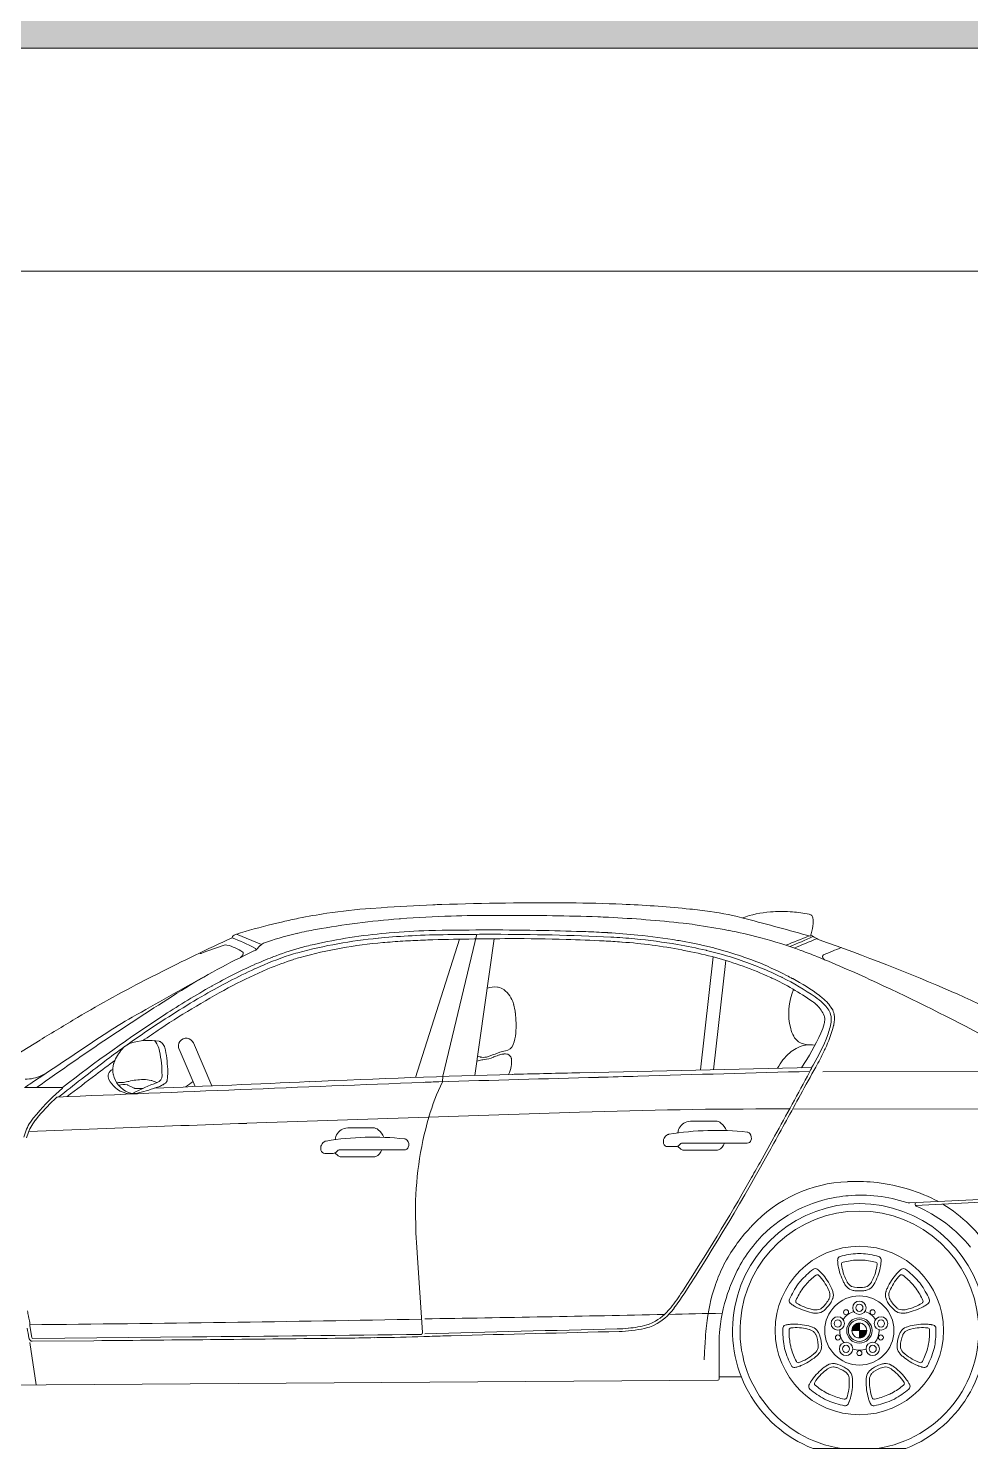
# Model space of a CAD drawing. Header units: millimetres. Extents: x 1135 to 1350, y 205 to 283.
# Drawn here: x 1158.92 to 1161.455, y 216.934 to 220.753 of the extents above; entities that cross this region are included whole.
import ezdxf

# ---------------------------------------------------------------- set-up
doc = ezdxf.new("R2010")
doc.units = ezdxf.units.MM
doc.header["$LTSCALE"] = 10
for name, color, linetype, lineweight in [('CARROS', 252, 'Continuous', 13), ('pn 02', 16, 'Continuous', 20), ('PN-01', 90, 'Continuous', 13)]:
    doc.layers.add(name, color=color, linetype=linetype, lineweight=lineweight)

# ---------------------------------------------------------------- blocks, each defined once
blk = doc.blocks.new('A$C22F757E9')
at = {"layer": 'CARROS'}
h = blk.add_hatch(color=256, dxfattribs=at)
edge = h.paths.add_edge_path()
edge.add_line((-113.0689, 1228.8035), (-113.0506, 1228.8035))
edge.add_line((-113.0506, 1228.8035), (-113.0506, 1228.8217))
edge.add_ellipse((-113.0506, 1228.8035), major_axis=(0.0129, 0.0129), ratio=1, start_angle=45, end_angle=135)
edge = h.paths.add_edge_path()
edge.add_line((-113.0323, 1228.8035), (-113.0506, 1228.8035))
edge.add_line((-113.0506, 1228.8035), (-113.0506, 1228.7852))
edge.add_ellipse((-113.0506, 1228.8035), major_axis=(-0.0129, 0.0129), ratio=1, start_angle=135, end_angle=225)
for p, q in [((-114.3375, 1229.9403), (-114.3649, 1229.9385)), ((-113.6779, 1229.9493), (-113.6886, 1229.9497)), ((-113.4525, 1229.9302), (-113.453, 1229.9302)), ((-113.2899, 1229.929), (-113.2829, 1229.9294)), ((-114.6015, 1229.9028), (-114.6293, 1229.8961)), ((-114.2851, 1229.9107), (-114.2893, 1229.9104)), ((-113.9976, 1229.9196), (-114.0158, 1229.9195)), ((-113.1811, 1229.9211), (-113.1809, 1229.921)), ((-113.1757, 1229.9136), (-113.1757, 1229.913)), ((-114.7386, 1229.8601), (-114.7386, 1229.8596)), ((-114.7372, 1229.8629), (-114.7376, 1229.8625)), ((-114.7263, 1229.8691), (-114.6596, 1229.8416)), ((-114.563, 1229.8715), (-114.5684, 1229.8702)), ((-114.3273, 1229.86), (-114.345, 1229.8584)), ((-114.3156, 1229.8728), (-114.3239, 1229.8721)), ((-114.2654, 1229.8514), (-114.2719, 1229.851)), ((-114.1263, 1229.8557), (-114.2454, 1229.484)), ((-114.1713, 1229.4871), (-114.0798, 1229.8688)), ((-114.1108, 1229.8685), (-114.1462, 1229.8681)), ((-114.0333, 1229.8569), (-114.0854, 1229.4893)), ((-113.917, 1229.8793), (-113.9193, 1229.8794)), ((-113.7863, 1229.876), (-113.7918, 1229.8762)), ((-113.73, 1229.8734), (-113.7301, 1229.8734)), ((-113.5356, 1229.852), (-113.5396, 1229.8526)), ((-113.3156, 1229.8594), (-113.3194, 1229.8604)), ((-114.7102, 1229.8125), (-114.7096, 1229.8135)), ((-114.676, 1229.8256), (-114.6794, 1229.8242)), ((-114.6741, 1229.8279), (-114.6738, 1229.8269)), ((-114.6625, 1229.839), (-114.6736, 1229.8272)), ((-114.3273, 1229.847), (-114.3325, 1229.8465)), ((-113.689, 1229.848), (-113.6899, 1229.848)), ((-113.5134, 1229.8238), (-113.5224, 1229.8256)), ((-113.4622, 1229.8256), (-113.463, 1229.8258)), ((-113.4151, 1229.8247), (-113.4303, 1229.8289)), ((-113.207, 1229.8251), (-113.2081, 1229.8255)), ((-114.6743, 1229.7773), (-114.6777, 1229.7757)), ((-114.6422, 1229.7757), (-114.6442, 1229.7748)), ((-114.6291, 1229.8078), (-114.6301, 1229.8075)), ((-113.478, 1229.504), (-113.444, 1229.8081)), ((-113.4427, 1229.5047), (-113.4098, 1229.7984)), ((-113.1492, 1229.807), (-113.1489, 1229.8064)), ((-114.9368, 1229.7638), (-114.9606, 1229.7517)), ((-113.2863, 1229.7513), (-113.2889, 1229.7525)), ((-113.258, 1229.7524), (-113.2596, 1229.7532)), ((-113.23, 1229.7496), (-113.2301, 1229.7496)), ((-114.7925, 1229.7299), (-114.7934, 1229.7294)), ((-113.9808, 1229.6807), (-113.9813, 1229.6824)), ((-113.1645, 1229.678), (-113.1649, 1229.6784)), ((-113.1474, 1229.682), (-113.1487, 1229.6833)), ((-113.1362, 1229.6845), (-113.1368, 1229.6852)), ((-113.1437, 1229.6408), (-113.1437, 1229.6412)), ((-113.1279, 1229.653), (-113.1281, 1229.6536)), ((-113.1269, 1229.6323), (-113.1268, 1229.6332)), ((-113.1188, 1229.6536), (-113.1189, 1229.6539)), ((-115.2553, 1229.5843), (-115.436, 1229.4733)), ((-114.9658, 1229.6099), (-114.967, 1229.6091)), ((-114.93, 1229.6159), (-114.9316, 1229.6148)), ((-113.2273, 1229.5946), (-113.227, 1229.5941)), ((-114.9437, 1229.5785), (-114.9471, 1229.5829)), ((-114.8377, 1229.4598), (-114.8809, 1229.5596)), ((-114.8426, 1229.5767), (-114.7927, 1229.4617)), ((-114.0065, 1229.5471), (-114.0069, 1229.5471)), ((-113.9822, 1229.5717), (-113.9818, 1229.5726)), ((-113.2191, 1229.5628), (-113.2205, 1229.562)), ((-113.1461, 1229.5541), (-113.1454, 1229.5557)), ((-115.054, 1229.529), (-115.0567, 1229.5225)), ((-114.0798, 1229.5274), (-114.08, 1229.5273)), ((-114.0709, 1229.5391), (-114.07, 1229.5389)), ((-114.055, 1229.5387), (-114.0543, 1229.5389)), ((-113.9877, 1229.5139), (-113.987, 1229.5179)), ((-115.2515, 1229.4893), (-115.2391, 1229.4954)), ((-115.0696, 1229.4781), (-115.0697, 1229.4783)), ((-115.058, 1229.4916), (-115.058, 1229.4914)), ((-115.0187, 1229.473), (-115.0238, 1229.4718)), ((-114.9547, 1229.4754), (-114.956, 1229.4757)), ((-114.913, 1229.4773), (-114.9129, 1229.4778)), ((-114.1727, 1229.4722), (-114.1713, 1229.4871)), ((-113.181, 1229.5058), (-113.1813, 1229.5051)), ((-113.149, 1229.4992), (-112.5448, 1229.5005)), ((-115.2971, 1229.4568), (-115.2281, 1229.4568)), ((-115.2281, 1229.4568), (-115.1952, 1229.4568)), ((-115.1952, 1229.4568), (-115.1951, 1229.4568)), ((-115.0187, 1229.4633), (-115.0024, 1229.4551)), ((-115.0004, 1229.4546), (-114.9779, 1229.4546)), ((-114.9256, 1229.4637), (-114.9241, 1229.4645)), ((-114.9178, 1229.4688), (-114.9179, 1229.4687)), ((-113.2383, 1229.3993), (-113.2613, 1229.3994)), ((-112.4099, 1229.3982), (-113.2299, 1229.3993)), ((-115.2642, 1229.3854), (-115.2733, 1229.3746)), ((-115.2584, 1229.3803), (-115.2675, 1229.3695)), ((-113.8037, 1229.3907), (-114.6992, 1229.3606)), ((-115.2856, 1229.339), (-115.0536, 1229.3479)), ((-113.3177, 1229.2557), (-113.2806, 1229.3226)), ((-113.0764, 1229.204), (-113.0826, 1229.2038)), ((-113.0812, 1229.1657), (-113.0869, 1229.1652)), ((-112.3958, 1229.1719), (-112.897, 1229.1475)), ((-112.897, 1229.1475), (-112.9152, 1229.1466)), ((-112.9002, 1229.1418), (-112.9002, 1229.1441)), ((-112.8998, 1229.1399), (-112.4234, 1229.1631)), ((-113.3441, 1229.0802), (-113.3451, 1229.0791)), ((-113.3397, 1229.085), (-113.3397, 1229.0849)), ((-114.2263, 1228.7979), (-114.2408, 1229.0128)), ((-113.3253, 1229.0443), (-113.3255, 1229.044)), ((-113.4377, 1228.9271), (-113.438, 1228.9262)), ((-113.397, 1228.9247), (-113.3997, 1228.9177)), ((-113.5591, 1228.8637), (-113.5583, 1228.8647)), ((-113.5511, 1228.861), (-113.5493, 1228.8633)), ((-115.2866, 1228.8422), (-115.2864, 1228.841)), ((-113.0506, 1228.7852), (-113.0506, 1228.8217)), ((-115.2828, 1228.8161), (-115.2777, 1228.7849)), ((-115.2743, 1228.7821), (-114.8447, 1228.7862)), ((-113.689, 1228.8012), (-113.6885, 1228.8013)), ((-113.6727, 1228.8095), (-113.6718, 1228.8096)), ((-113.462, 1228.8164), (-113.4627, 1228.8093)), ((-113.0323, 1228.8035), (-113.0689, 1228.8035)), ((-115.283, 1228.7786), (-115.2828, 1228.7783)), ((-115.2826, 1228.7716), (-115.266, 1228.6573)), ((-115.1103, 1228.776), (-115.2765, 1228.7744)), ((-113.4283, 1228.77), (-113.4283, 1228.673)), ((-113.431, 1228.6703), (-115.5426, 1228.6553)), ((-113.4283, 1228.6789), (-113.3681, 1228.6789)), ((-113.1753, 1228.486), (-112.9259, 1228.486))]:
    blk.add_line(p, q, dxfattribs=at)
for points in [[(-113.4079, 1229.341, 0.11548), (-113.423, 1229.3613, 0.176796), (-113.4374, 1229.3665), (-113.5006, 1229.3665, 0.101369), (-113.5189, 1229.3628, 0.277823), (-113.5393, 1229.3346)], [(-114.3299, 1229.323, 0.11548), (-114.345, 1229.3432, 0.176796), (-114.3594, 1229.3485), (-114.4227, 1229.3485, 0.101369), (-114.441, 1229.3448, 0.277823), (-114.4613, 1229.3166)], [(-114.3353, 1229.2892, -0.205932), (-114.3517, 1229.2712, -0.106247), (-114.3563, 1229.2702), (-114.4457, 1229.2702, -0.186076), (-114.4533, 1229.2731), (-114.4619, 1229.2809)], [(-113.4133, 1229.3072, -0.205932), (-113.4297, 1229.2892, -0.106247), (-113.4343, 1229.2882), (-113.5237, 1229.2882, -0.186076), (-113.5312, 1229.2911), (-113.5398, 1229.2989)], [(-113.0346, 1228.9202, -0.073262), (-113.0641, 1228.9199, -0.083125), (-113.0712, 1228.9221), (-113.0715, 1228.9222, -0.163159), (-113.0831, 1228.9339, 0.004366), (-113.0835, 1228.9346), (-113.0852, 1228.9379, -0.090388), (-113.0984, 1228.9812, -0.373981), (-113.0942, 1228.9873, -0.054792), (-113.0565, 1228.9928, -0.017715), (-113.0447, 1228.9928, -0.054792), (-113.007, 1228.9873, -0.373981), (-113.0028, 1228.9812, -0.090388), (-113.016, 1228.9379), (-113.0177, 1228.9346, 0.004366), (-113.0181, 1228.9339, -0.163159), (-113.0297, 1228.9222), (-113.03, 1228.9221, -0.083125), (-113.0371, 1228.9199)], [(-113.1319, 1228.8888, -0.073262), (-113.15, 1228.8655, -0.083125), (-113.1562, 1228.8613), (-113.1565, 1228.8612, -0.163159), (-113.1729, 1228.8594, 0.004366), (-113.1737, 1228.8595), (-113.1773, 1228.8603, -0.090388), (-113.2194, 1228.877, -0.373981), (-113.2215, 1228.884, -0.054792), (-113.2024, 1228.9169, -0.017715), (-113.195, 1228.9262, -0.054792), (-113.1672, 1228.9522, -0.373981), (-113.1598, 1228.9517, -0.090388), (-113.1342, 1228.9143), (-113.1327, 1228.911, 0.004366), (-113.1323, 1228.9102, -0.163159), (-113.1304, 1228.8938), (-113.1305, 1228.8935, -0.083125), (-113.1332, 1228.8866)], [(-112.9493, 1228.8638, -0.073262), (-112.968, 1228.8866, -0.083125), (-112.9707, 1228.8935), (-112.9708, 1228.8938, -0.163159), (-112.9689, 1228.9102, 0.004366), (-112.9685, 1228.911), (-112.967, 1228.9143, -0.090388), (-112.9414, 1228.9517, -0.373981), (-112.934, 1228.9522, -0.054792), (-112.9062, 1228.9262, -0.017715), (-112.8988, 1228.9169, -0.054792), (-112.8797, 1228.884, -0.373981), (-112.8818, 1228.877, -0.090388), (-112.9239, 1228.8603), (-112.9275, 1228.8595, 0.004366), (-112.9283, 1228.8594, -0.163159), (-112.9447, 1228.8612), (-112.945, 1228.8613, -0.083125), (-112.9512, 1228.8655)], [(-113.168, 1228.793, -0.073262), (-113.1611, 1228.7644, -0.083125), (-113.1616, 1228.757), (-113.1617, 1228.7567, -0.163159), (-113.1706, 1228.7427, 0.004366), (-113.1712, 1228.7422), (-113.174, 1228.7398, -0.090388), (-113.2133, 1228.7173, -0.373981), (-113.2202, 1228.72, -0.054792), (-113.2339, 1228.7555, -0.017715), (-113.2365, 1228.7671, -0.054792), (-113.2396, 1228.805, -0.373981), (-113.2346, 1228.8105, -0.090388), (-113.1894, 1228.8073), (-113.1858, 1228.8063, 0.004366), (-113.185, 1228.8061, -0.163159), (-113.171, 1228.7974), (-113.1708, 1228.7971, -0.083125), (-113.1671, 1228.7907)], [(-112.9403, 1228.7619, -0.073262), (-112.9341, 1228.7907, -0.083125), (-112.9304, 1228.7971), (-112.9302, 1228.7974, -0.163159), (-112.9162, 1228.8061, 0.004366), (-112.9154, 1228.8063), (-112.9118, 1228.8073, -0.090388), (-112.8666, 1228.8105, -0.373981), (-112.8616, 1228.805, -0.054792), (-112.8647, 1228.7671, -0.017715), (-112.8673, 1228.7555, -0.054792), (-112.881, 1228.72, -0.373981), (-112.8879, 1228.7173, -0.090388), (-112.9272, 1228.7398), (-112.93, 1228.7422, 0.004366), (-112.9306, 1228.7427, -0.163159), (-112.9395, 1228.7567), (-112.9396, 1228.757, -0.083125), (-112.9401, 1228.7644)], [(-113.1157, 1228.7052, -0.073262), (-113.0889, 1228.6927, -0.083125), (-113.0835, 1228.6877), (-113.0833, 1228.6874, -0.163159), (-113.0779, 1228.6718, 0.004366), (-113.0779, 1228.671), (-113.0778, 1228.6673, -0.090388), (-113.0847, 1228.6226, -0.373981), (-113.0911, 1228.6189, -0.054792), (-113.1274, 1228.6303, -0.017715), (-113.1381, 1228.6354, -0.054792), (-113.1697, 1228.6567, -0.373981), (-113.1708, 1228.664, -0.090388), (-113.1401, 1228.6973), (-113.1371, 1228.6995, 0.004366), (-113.1365, 1228.7, -0.163159), (-113.121, 1228.7055), (-113.1206, 1228.7055, -0.083125), (-113.1133, 1228.7044)], [(-113.0143, 1228.6913, -0.073262), (-112.9879, 1228.7044, -0.083125), (-112.9806, 1228.7055), (-112.9802, 1228.7055, -0.163159), (-112.9647, 1228.7, 0.004366), (-112.9641, 1228.6995), (-112.9611, 1228.6973, -0.090388), (-112.9304, 1228.664, -0.373981), (-112.9315, 1228.6567, -0.054792), (-112.9631, 1228.6354, -0.017715), (-112.9738, 1228.6303, -0.054792), (-113.0101, 1228.6189, -0.373981), (-113.0165, 1228.6226, -0.090388), (-113.0234, 1228.6673), (-113.0233, 1228.671, 0.004366), (-113.0233, 1228.6718, -0.163159), (-113.0179, 1228.6874), (-113.0177, 1228.6877, -0.083125), (-113.0123, 1228.6927)]]:
    blk.add_lwpolyline(points, format="xyb", dxfattribs=at)
for points in [[(-114.4578, 1229.284, -0.22651), (-114.4665, 1229.2799), (-114.4885, 1229.2799, -0.337736), (-114.4993, 1229.2881, -0.372119), (-114.4878, 1229.3122, -0.06192), (-114.4852, 1229.313, -0.069103), (-114.2749, 1229.3189, -0.185882), (-114.2677, 1229.3152, -0.282354), (-114.2643, 1229.2963, -0.308281), (-114.2748, 1229.2892), (-114.4483, 1229.2892, 0.22651), (-114.457, 1229.285)], [(-113.5358, 1229.3021, -0.22651), (-113.5445, 1229.2979), (-113.5664, 1229.2979, -0.337736), (-113.5772, 1229.3062, -0.372119), (-113.5658, 1229.3302, -0.06192), (-113.5631, 1229.331, -0.069103), (-113.3528, 1229.337, -0.185882), (-113.3457, 1229.3333, -0.282354), (-113.3423, 1229.3143, -0.308281), (-113.3527, 1229.3072), (-113.5263, 1229.3072, 0.22651), (-113.535, 1229.303)], [(-113.0457, 1229.0103, 0.028399), (-113.0555, 1229.0103, 0.049879), (-113.1023, 1229.0029, 0.323135), (-113.109, 1228.9948, 0.031599), (-113.109, 1228.9893), (-113.1089, 1228.988, 0.028493), (-113.1077, 1228.9778, 0.072055), (-113.093, 1228.9336, 0.031687), (-113.088, 1228.9249), (-113.0876, 1228.9243, 0.162544), (-113.0729, 1228.913), (-113.0723, 1228.9127, 0.052962), (-113.063, 1228.9106, 0.062265), (-113.0382, 1228.9106, 0.052962), (-113.0289, 1228.9127), (-113.0283, 1228.913, 0.162544), (-113.0136, 1228.9243), (-113.0132, 1228.9249, 0.031687), (-113.0082, 1228.9336, 0.072055), (-112.9935, 1228.9778, 0.028493), (-112.9923, 1228.988), (-112.9922, 1228.9893, 0.031599), (-112.9922, 1228.9948, 0.323135), (-112.9989, 1229.0029, 0.049879)], [(-113.2092, 1228.9363, 0.028399), (-113.2154, 1228.9286, 0.049879), (-113.2387, 1228.8874, 0.323135), (-113.2366, 1228.8771, 0.031599), (-113.2323, 1228.8737), (-113.2312, 1228.8729, 0.028493), (-113.2225, 1228.8675, 0.072055), (-113.1788, 1228.8514, 0.031687), (-113.1689, 1228.85), (-113.1681, 1228.8499, 0.162544), (-113.1501, 1228.8543), (-113.1496, 1228.8546, 0.052962), (-113.1421, 1228.8605, 0.062265), (-113.1266, 1228.88, 0.052962), (-113.1225, 1228.8885), (-113.1223, 1228.8892, 0.162544), (-113.122, 1228.9077), (-113.1223, 1228.9084, 0.031687), (-113.1259, 1228.9177, 0.072055), (-113.1513, 1228.9568, 0.028493), (-113.1585, 1228.9641), (-113.1595, 1228.9649, 0.031599), (-113.1638, 1228.9684, 0.323135), (-113.1743, 1228.9682, 0.049879)], [(-112.8858, 1228.9286, 0.028399), (-112.892, 1228.9363, 0.049879), (-112.9269, 1228.9682, 0.323135), (-112.9374, 1228.9684, 0.031599), (-112.9417, 1228.9649), (-112.9427, 1228.9641, 0.028493), (-112.9499, 1228.9568, 0.072055), (-112.9753, 1228.9177, 0.031687), (-112.9789, 1228.9084), (-112.9792, 1228.9077, 0.162544), (-112.9789, 1228.8892), (-112.9787, 1228.8885, 0.052962), (-112.9746, 1228.88, 0.062265), (-112.9591, 1228.8605, 0.052962), (-112.9516, 1228.8546), (-112.9511, 1228.8543, 0.162544), (-112.9331, 1228.8499), (-112.9323, 1228.85, 0.031687), (-112.9224, 1228.8514, 0.072055), (-112.8787, 1228.8675, 0.028493), (-112.87, 1228.8729), (-112.8689, 1228.8737, 0.031599), (-112.8646, 1228.8771, 0.323135), (-112.8625, 1228.8874, 0.049879)], [(-113.2533, 1228.7622, 0.028399), (-113.2511, 1228.7526, 0.049879), (-113.2336, 1228.7087, 0.323135), (-113.2241, 1228.704, 0.031599), (-113.2188, 1228.7052), (-113.2175, 1228.7056, 0.028493), (-113.2079, 1228.709, 0.072055), (-113.168, 1228.7332, 0.031687), (-113.1607, 1228.74), (-113.1602, 1228.7405, 0.162544), (-113.1524, 1228.7573), (-113.1523, 1228.758, 0.052962), (-113.1523, 1228.7675, 0.062265), (-113.1578, 1228.7917, 0.052962), (-113.162, 1228.8003), (-113.1623, 1228.8009, 0.162544), (-113.1766, 1228.8126), (-113.1774, 1228.8129, 0.031687), (-113.1869, 1228.8159, 0.072055), (-113.2333, 1228.8203, 0.028493), (-113.2435, 1228.8192), (-113.2447, 1228.819, 0.031599), (-113.2501, 1228.8178, 0.323135), (-113.2565, 1228.8094, 0.049879)], [(-112.8501, 1228.7526, 0.028399), (-112.8479, 1228.7622, 0.049879), (-112.8447, 1228.8094, 0.323135), (-112.8511, 1228.8178, 0.031599), (-112.8565, 1228.819), (-112.8577, 1228.8192, 0.028493), (-112.8679, 1228.8203, 0.072055), (-112.9143, 1228.8159, 0.031687), (-112.9238, 1228.8129), (-112.9246, 1228.8126, 0.162544), (-112.9389, 1228.8009), (-112.9392, 1228.8003, 0.052962), (-112.9434, 1228.7917, 0.062265), (-112.9489, 1228.7675, 0.052962), (-112.9489, 1228.758), (-112.9488, 1228.7573, 0.162544), (-112.941, 1228.7405), (-112.9405, 1228.74, 0.031687), (-112.9332, 1228.7332, 0.072055), (-112.8933, 1228.709, 0.028493), (-112.8837, 1228.7056), (-112.8824, 1228.7052, 0.031599), (-112.8771, 1228.704, 0.323135), (-112.8676, 1228.7087, 0.049879)], [(-113.1448, 1228.6193, 0.028399), (-113.1359, 1228.615, 0.049879), (-113.0906, 1228.6013, 0.323135), (-113.081, 1228.6058, 0.031599), (-113.0786, 1228.6107), (-113.0781, 1228.6119, 0.028493), (-113.0748, 1228.6216, 0.072055), (-113.0688, 1228.6678, 0.031687), (-113.0696, 1228.6778), (-113.0697, 1228.6786, 0.162544), (-113.078, 1228.6951), (-113.0785, 1228.6956, 0.052962), (-113.0859, 1228.7016, 0.062265), (-113.1083, 1228.7124, 0.052962), (-113.1175, 1228.7144), (-113.1182, 1228.7145, 0.162544), (-113.1363, 1228.7106), (-113.137, 1228.7102, 0.031687), (-113.1453, 1228.7047, 0.072055), (-113.1777, 1228.6711, 0.028493), (-113.1832, 1228.6625), (-113.1838, 1228.6614, 0.031599), (-113.1862, 1228.6564, 0.323135), (-113.1837, 1228.6462, 0.049879)], [(-112.9653, 1228.615, 0.028399), (-112.9564, 1228.6193, 0.049879), (-112.9175, 1228.6462, 0.323135), (-112.915, 1228.6564, 0.031599), (-112.9174, 1228.6614), (-112.918, 1228.6625, 0.028493), (-112.9235, 1228.6711, 0.072055), (-112.9559, 1228.7047, 0.031687), (-112.9642, 1228.7102), (-112.9649, 1228.7106, 0.162544), (-112.983, 1228.7145), (-112.9837, 1228.7144, 0.052962), (-112.9929, 1228.7124, 0.062265), (-113.0153, 1228.7016, 0.052962), (-113.0227, 1228.6956), (-113.0232, 1228.6951, 0.162544), (-113.0315, 1228.6786), (-113.0316, 1228.6778, 0.031687), (-113.0324, 1228.6678, 0.072055), (-113.0264, 1228.6216, 0.028493), (-113.0231, 1228.6119), (-113.0226, 1228.6107, 0.031599), (-113.0202, 1228.6058, 0.323135), (-113.0106, 1228.6013, 0.049879)]]:
    blk.add_lwpolyline(points, format="xyb", close=True, dxfattribs=at)
for centre, radius in [((-113.0506, 1228.8035), 0.2265), ((-113.0506, 1228.8035), 0.0931), ((-113.0863, 1228.8526), 0.00677), ((-113.0506, 1228.8646), 0.018), ((-113.0506, 1228.8646), 0.00963), ((-113.0149, 1228.8526), 0.00677), ((-113.1088, 1228.8224), 0.018), ((-113.1088, 1228.8224), 0.00963), ((-113.0506, 1228.8035), 0.0341), ((-113.0506, 1228.8035), 0.0295), ((-113.0506, 1228.8035), 0.02), ((-112.9924, 1228.8224), 0.018), ((-112.9924, 1228.8224), 0.00963), ((-113.1084, 1228.7847), 0.00677), ((-112.9928, 1228.7847), 0.00677), ((-113.0865, 1228.754), 0.018), ((-113.0865, 1228.754), 0.00963), ((-113.0506, 1228.7427), 0.00677), ((-113.0147, 1228.754), 0.018), ((-113.0147, 1228.754), 0.00963)]:
    blk.add_circle(centre, radius, dxfattribs=at)
for radius, start, end in [(0.3411, 291.4472, 248.5528), (0.3211, 278.6159, 261.3841), (0.053, 106.2579, 145.7421), (0.0183, 90, 180), (0.053, 34.2579, 73.7421), (0.053, 178.2579, 217.7421), (0.0183, 270, 0), (0.053, 322.2579, 1.7421), (0.053, 250.2579, 289.7421)]:
    blk.add_arc((-113.0506, 1228.8035), radius, start, end, dxfattribs=at)
for centre, major_axis, start_param, end_param in [((-114.266, 1228.4584), (0, 1.4835), 0.067705, 0.149318), ((-113.9558, 1224.2258), (0, 5.7277), 0.042956, 0.067705), ((-114.1015, 1227.668), (0, 2.2823), 0.032475, 0.042956), ((-113.8972, 1221.2834), (0, 8.6702), -0.00781, 0.032475), ((-113.8621, 1225.8454), (0, 4.1081), -0.042876, -0.00781), ((-113.804, 1226.9662), (0, 2.9858), -0.101354, -0.042876), ((-113.661, 1228.3927), (0, 1.552), -0.136479, -0.101354), ((-113.5657, 1229.0936), (0, 0.8444), -0.256056, -0.136479), ((-113.2715, 1229.646), (0, 0.2835), 0.065697, 0.34208), ((-113.2592, 1229.565), (0, 0.3652), -0.079358, 0.065697), ((-113.2621, 1229.5288), (0, 0.4015), -0.19381, -0.079358), ((-114.3108, 1228.5261), (0, 1.4077), 0.231718, 0.305685), ((-114.3433, 1228.7922), (0, 1.1411), 0.193693, 0.231718), ((-114.2242, 1228.1758), (0, 1.7692), 0.149318, 0.193693), ((-114.1187, 1227.6304), (0, 2.2866), 0.075791, 0.175851), ((-114.0638, 1226.9523), (0, 2.967), 0.029196, 0.075791), ((-114.0444, 1226.278), (0, 3.6416), -0.003117, 0.029196), ((-114.0234, 1233.1147), (0, 3.1952), 3.138476, 3.143989), ((-113.981, 1222.8557), (0, 7.0639), -0.032568, 0.002396), ((-113.8129, 1228.091), (0, 1.8258), -0.048297, -0.032568), ((-113.8913, 1226.4447), (0, 3.474), -0.107335, -0.048297), ((-113.621, 1228.9911), (0, 0.9129), -0.143061, -0.107335), ((-113.793, 1227.779), (0, 2.1374), -0.186177, -0.143061), ((-118.5976, 1209.585), (0, 21.0105), -0.264706, -0.256056), ((-113.1894, 1229.9049), (0, 0.0183), -0.478361, -0.19381), ((-113.3173, 1229.9099), (0, 0.1449), 4.387792, 4.582787), ((-113.1853, 1229.9123), (0, 0.00982), -1.440971, -0.478361), ((-113.2582, 1229.9021), (0, 0.0844), 4.582787, 4.842214), ((-112.3457, 1224.501), (0, 5.8833), 0.425561, 0.463424), ((-114.7353, 1229.8601), (0, 0.00342), 0.781916, 1.570796), ((-114.9808, 1229.2245), (0, 0.681), -0.468973, -0.369211), ((-114.7214, 1229.8467), (0, 0.0228), 0.305685, 0.781916), ((-114.4158, 1229.1822), (0, 0.7052), 0.221404, 0.3497), ((-114.3161, 1228.7582), (0, 1.1411), 0.175851, 0.221404), ((-114.2281, 1228.5515), (0, 1.3122), 0.090512, 0.260903), ((-114.1857, 1228.304), (0, 1.5743), 0.089203, 0.21595), ((-114.1813, 1228.2693), (0, 1.5976), 0.03961, 0.092933), ((-114.1556, 1227.8003), (0, 2.0541), 0.057492, 0.084975), ((-114.1754, 1228.2816), (0, 1.5976), 0.021399, 0.089203), ((-114.1621, 1228.0285), (0, 1.8258), 0.027575, 0.057492), ((-114.1108, 1226.4658), (0, 3.4026), 0.010555, 0.03961), ((-113.9558, 1220.4368), (0, 9.4205), 0.003741, 0.027575), ((-114.0501, 1222.34), (0, 7.5406), -0.01761, 0.021399), ((-114.0352, 1222.5952), (0, 7.2737), 0, 0.010555), ((-114.0352, 1223.093), (0, 6.7759), -0.047367, 0), ((-113.9736, 1225.2926), (0, 4.5646), -0.029742, 0.003741), ((-113.8814, 1231.9331), (0, 2.0541), 3.123983, 3.125376), ((-114.0236, 1223.0333), (0, 6.8469), -0.033626, -0.016216), ((-113.9798, 1225.0823), (0, 4.775), -0.05154, -0.029742), ((-113.7061, 1232.6135), (0, 2.7388), 3.107967, 3.109804), ((-113.8506, 1227.8229), (0, 2.0541), -0.059598, -0.031789), ((-113.8649, 1227.3438), (0, 2.5105), -0.070793, -0.05154), ((-113.6631, 1231.0125), (0, 1.1411), 3.081995, 3.084453), ((-113.8452, 1227.7796), (0, 2.097), -0.096438, -0.05714), ((-113.783, 1228.4935), (0, 1.3694), -0.095242, -0.047367), ((-113.811, 1228.1956), (0, 1.6686), -0.165628, -0.095242), ((-113.7979, 1228.2767), (0, 1.5976), -0.164823, -0.096438), ((-113.7244, 1228.6999), (0, 1.1679), -0.229895, -0.164823), ((-113.6321, 1228.646), (0, 1.2553), -0.255665, -0.186177), ((-113.6263, 1228.6531), (0, 1.2469), -0.347359, -0.255665), ((-113.9174, 1231.6644), (0, 1.9469), 3.497667, 3.532974), ((-113.5105, 1230.5654), (0, 0.78), 3.503977, 3.592259), ((-115.8549, 1236.3841), (0, 7.0748), 3.528334, 3.537704), ((-113.2211, 1229.777), (0, 0.0978), -0.573051, -0.426735), ((-113.1444, 1229.8975), (0, 0.0456), 2.568542, 2.653432), ((-113.1444, 1229.8975), (0, 0.0456), 2.653432, 2.808287), ((-114.9817, 1224.5112), (0, 5.6543), -0.40291, -0.333305), ((-113.9133, 1228.1381), (0, 1.8568), 0.432291, 0.553116), ((-114.8227, 1229.8207), (0, 0.00342), 2.183101, 3.512121), ((-114.397, 1228.7083), (0, 1.1899), 0.314715, 0.370528), ((-114.7557, 1229.8268), (0, 0.0137), -0.24656, 0.314715), ((-114.7872, 1229.6997), (0, 0.1447), -0.574008, -0.24656), ((-114.7116, 1229.8184), (0, 0.00342), 4.667383, 5.709177), ((-114.7186, 1229.8187), (0, 0.0105), 4.189324, 4.667383), ((-114.6769, 1229.8178), (0, 0.00685), 0.375385, 0.432291), ((-114.6806, 1229.8258), (0, 0.00685), -1.259538, -0.468973), ((-114.6784, 1229.8319), (0, 0.00685), 3.516977, 3.95154), ((-114.6462, 1229.8233), (0, 0.0228), 0.3497, 0.809947), ((-114.308, 1228.939), (0, 0.928), 0.276643, 0.358845), ((-114.4456, 1229.3783), (0, 0.4565), 0.260903, 0.31283), ((-114.3735, 1229.173), (0, 0.6847), 0.21595, 0.276643), ((-114.2254, 1228.5694), (0, 1.2817), 0.084975, 0.264181), ((-113.7862, 1228.4562), (0, 1.3953), -0.188658, -0.070793), ((-113.7439, 1228.6033), (0, 1.2553), -0.229103, -0.165628), ((-113.2839, 1231.1269), (0, 1.3237), 2.952935, 2.957608), ((-113.6967, 1228.8239), (0, 1.0171), -0.339089, -0.183985), ((-113.6672, 1228.9482), (0, 0.9129), -0.266519, -0.229895), ((-113.6942, 1228.816), (0, 1.0366), -0.316825, -0.229103), ((-113.6452, 1228.9695), (0, 0.8865), -0.473775, -0.266519), ((-113.7045, 1228.4302), (0, 1.4835), -0.378342, -0.347359), ((-113.1457, 1229.8097), (0, 0.00411), 0.386959, 1.576526), ((-111.7804, 1226.4091), (0, 3.6763), 0.372704, 0.386959), ((-114.0313, 1228.3191), (0, 1.5976), 0.423211, 0.518785), ((-114.0921, 1228.4441), (0, 1.4692), 0.417336, 0.505068), ((-114.1665, 1228.617), (0, 1.2553), 0.396581, 0.478729), ((-114.7238, 1229.8205), (0, 0.016), 3.596388, 4.189324), ((-114.3142, 1228.9527), (0, 0.9129), 0.358845, 0.417336), ((-114.3141, 1228.9658), (0, 0.89), 0.31283, 0.423211), ((-114.3318, 1229.0234), (0, 0.8155), 0.303931, 0.396581), ((-114.4377, 1229.3661), (0, 0.4565), 0.264181, 0.303931), ((-113.6632, 1228.9119), (0, 0.9357), -0.453107, -0.316825), ((-113.6551, 1228.9437), (0, 0.8901), -0.430793, -0.339089), ((-114.402, 1226.6492), (0, 3.4), -0.43088, -0.378342), ((-113.1434, 1229.8097), (0, 0.00649), 1.576526, 2.00349), ((-113.1367, 1229.8121), (0, 0.0137), 2.00349, 2.755876), ((-113.4529, 1226.6893), (0, 3.4234), 0.463424, 0.528805), ((-106.041, 1213.4278), (0, 18.597), 0.499073, 0.511356), ((-113.593, 1229.0741), (0, 0.7453), -0.602357, -0.430793), ((-113.5711, 1229.0997), (0, 0.726), -0.596407, -0.453107), ((-114.6129, 1227.0538), (0, 3.0392), -0.480008, -0.473775), ((-113.4868, 1229.2489), (0, 0.5645), -0.632833, -0.480008), ((-115.7813, 1223.6038), (0, 6.7518), -0.480165, -0.43088), ((-110.7877, 1222.9996), (0, 7.8957), 0.553116, 0.613206), ((-113.5032, 1227.3802), (0, 2.6787), 0.518785, 0.587427), ((-113.7278, 1227.7589), (0, 2.222), 0.478729, 0.581369), ((-113.7054, 1227.7321), (0, 2.2823), 0.505068, 0.570944), ((-114.0314, 1229.6587), (0, 0.0685), -0.106302, 0.313902), ((-114.0319, 1229.6534), (0, 0.0738), -0.125341, -0.106302), ((-114.027, 1229.6927), (0, 0.0342), -0.643313, -0.125341), ((-114.0491, 1229.6628), (0, 0.0715), -1.293188, -0.643313), ((-113.082, 1229.6568), (0, 0.1611), 1.163556, 1.830237), ((-113.2578, 1229.5682), (0, 0.1598), -0.765692, -0.596407), ((-113.251, 1229.5752), (0, 0.1598), -0.811653, -0.632833), ((-113.6791, 1227.6132), (0, 2.2823), -0.463089, -0.40291), ((-114.1214, 1229.64), (0, 0.1483), -1.451009, -1.293188), ((-113.2343, 1229.6036), (0, 0.1027), -0.754691, -0.602357), ((-113.2193, 1229.6188), (0, 0.0812), -1.177079, -0.754691), ((-113.2315, 1229.5932), (0, 0.1233), -0.913309, -0.765692), ((-113.2042, 1229.619), (0, 0.0951), -1.019324, -0.811653), ((-113.1692, 1229.642), (0, 0.0434), -1.298814, -0.913309), ((-113.1588, 1229.6474), (0, 0.0411), -1.410795, -1.019324), ((-111.3461, 1223.0295), (0, 7.6622), 0.528805, 0.544337), ((-112.7032, 1226.1484), (0, 4.1644), 0.570944, 0.652732), ((-114.3469, 1228.4517), (0, 1.3694), 0.511356, 0.576538), ((-114.2577, 1229.6234), (0, 0.2877), 4.64248, 4.832176), ((-113.2813, 1229.664), (0, 0.1426), 4.271886, 4.458332), ((-113.1662, 1229.6412), (0, 0.0228), -1.570796, -1.177079), ((-113.1932, 1229.6408), (0, 0.0502), 4.458332, 4.712389), ((-113.4462, 1229.7116), (0, 0.3428), 4.25657, 4.451832), ((-113.2935, 1229.659), (0, 0.1712), 4.341261, 4.556254), ((-113.1723, 1229.6404), (0, 0.0468), 4.556254, 4.984371), ((-113.159, 1229.6339), (0, 0.0411), 4.451832, 4.517914), ((-113.195, 1229.6411), (0, 0.0784), 4.517914, 4.87239), ((-100.9173, 1207.4883), (0, 26.3747), 0.576538, 0.585751), ((-113.4965, 1227.3674), (0, 2.6931), 0.587427, 0.61203), ((-114.9628, 1229.423), (0, 0.1607), -0.180926, 0.314757), ((-112.9559, 1226.563), (0, 3.6517), 0.581369, 0.597082), ((-114.8618, 1229.5681), (0, 0.0213), -1.156148, 1.985445), ((-114.0759, 1229.6104), (0, 0.1027), 4.335286, 4.64248), ((-113.1441, 1229.6401), (0, 0.0959), 1.830237, 2.064731), ((-113.1924, 1229.613), (0, 0.0398), 2.064731, 2.848326), ((-113.7832, 1229.9042), (0, 0.7058), 4.119936, 4.271886), ((-113.608, 1229.7832), (0, 0.5138), 4.167686, 4.341261), ((-113.4965, 1227.3674), (0, 2.6931), 0.615142, 0.640365), ((-114.9533, 1229.4855), (0, 0.1111), 0.783284, 1.167828), ((-114.9972, 1229.5302), (0, 0.0479), 0.314757, 0.783284), ((-114.983, 1229.5479), (0, 0.0502), -1.272831, -0.917278), ((-115.0217, 1229.5359), (0, 0.0913), -1.361844, -1.272831), ((-114.9363, 1229.5698), (0, 0.0114), -0.594286, -0.180926), ((-115.2379, 1229.4894), (0, 0.3156), -1.57042, -1.361844), ((-114.9434, 1229.5592), (0, 0.0242), -1.1156, -0.594286), ((-114.9621, 1229.5492), (0, 0.0456), -1.382127, -1.100546), ((-115.2731, 1229.4889), (0, 0.3671), -1.545183, -1.382127), ((-112.8121, 1226.2039), (0, 3.5645), 0.350561, 0.358348), ((-114.0037, 1229.4992), (0, 0.0479), 0.067411, 0.318258), ((-113.995, 1229.4872), (0, 0.0685), 0.121737, 0.350561), ((-114.0035, 1229.5018), (0, 0.0454), -0.104735, 0.067411), ((-114.0063, 1229.5814), (0, 0.0264), 3.26333, 4.335286), ((-114, 1229.5356), (0, 0.0114), -0.612053, -0.104735), ((-113.1498, 1229.4444), (0, 0.1386), 0.70337, 1.088428), ((-113.177, 1229.4769), (0, 0.0959), 0.478158, 0.70337), ((-113.1831, 1229.4924), (0, 0.0793), -0.163395, 0.478158), ((-113.1831, 1229.6422), (0, 0.0705), 2.839775, 3.141593), ((-113.6296, 1229.7824), (0, 0.5412), 4.189161, 4.276994), ((-112.9007, 1229.4402), (0, 0.2739), 1.114978, 1.135401), ((-111.2385, 1224.2915), (0, 6.5289), 0.640365, 0.664457), ((-112.9559, 1226.563), (0, 3.6517), 0.622536, 0.640358), ((-115.0111, 1229.5053), (0, 0.0494), 1.257945, 1.743534), ((-115.036, 1229.5135), (0, 0.0228), 1.167828, 1.257945), ((-114.0487, 1229.4422), (0, 0.0909), 0.204771, 0.354738), ((-114.0631, 1229.5747), (0, 0.0365), 2.713104, 2.921881), ((-114.0621, 1229.5749), (0, 0.0369), 2.921881, 3.337837), ((-114.0573, 1229.4842), (0, 0.0479), 0.054182, 0.204771), ((-114.0634, 1229.598), (0, 0.066), 3.195774, 3.585976), ((-114.0674, 1229.606), (0, 0.0685), 3.337837, 3.499941), ((-114.0152, 1229.4951), (0, 0.0479), 0.364916, 0.444383), ((-113.9224, 1229.2487), (0, 0.3117), 0.318258, 0.364916), ((-114.0624, 1229.5262), (0, 0.0768), 4.250872, 4.552061), ((-114.003, 1229.5313), (0, 0.0167), -1.20414, -0.612053), ((-113.9981, 1229.5332), (0, 0.0114), -1.43565, -1.20414), ((-114.0472, 1229.5264), (0, 0.0617), 4.638063, 4.847535), ((-114.0314, 1229.5252), (0, 0.0456), 4.552061, 4.638063), ((-187.3904, 4612.8936), (0, 3384.2213), 3.163665, 3.163852), ((-109.2722, 1227.2311), (0, 4.5646), 1.047568, 1.066286), ((-113.0789, 1229.4579), (0, 0.1141), 1.026093, 1.143832), ((-115.295, 1229.5812), (0, 0.102), 3.140625, 3.59011), ((-92.5138, 659.1104), (0, 570.7859), 0.038616, 0.040368), ((-109.6407, 1222.0469), (0, 9.2835), 0.640358, 0.650894), ((-115.0536, 1229.4873), (0, 0.0187), 0.345821, 2.076435), ((-115.0007, 1229.5167), (0, 0.0799), 2.072713, 2.41339), ((-114.9563, 1229.515), (0, 0.1059), 1.743534, 1.793986), ((-114.9937, 1229.5062), (0, 0.0669), 1.793986, 2.770578), ((-115.037, 1229.5316), (0, 0.0613), 2.919101, 3.361429), ((-115.0677, 1229.6957), (0, 0.2282), 3.361429, 3.370931), ((-114.9745, 1229.2902), (0, 0.1882), 0.01461, 0.229338), ((-114.7001, 1228.8181), (0, 0.6962), 0.357441, 0.462722), ((-114.976, 1229.3985), (0, 0.0799), -0.257664, 0.01461), ((-114.9809, 1229.3747), (0, 0.1041), -0.409253, -0.257664), ((-121.0002, 1380.161), (0, 150.8313), 3.182332, 3.185139), ((-114.9472, 1229.4895), (0, 0.0205), 3.499034, 4.712765), ((-114.9264, 1229.4795), (0, 0.0138), 3.81764, 4.557738), ((-115.024, 1229.4954), (0, 0.1141), 4.557738, 4.738002), ((-114.7608, 1229.3297), (0, 0.1657), 0.529751, 0.678186), ((-113.0834, 1195.7491), (0, 33.7555), 0.027067, 0.043546), ((-114.0504, 1224.9096), (0, 4.5646), 0.029224, 0.038616), ((-113.6215, 1229.2002), (0, 0.6221), 1.118392, 1.281765), ((-110.524, 1102.4689), (0, 127.0576), 0.025795, 0.029224), ((-113.8618, 1224.9294), (0, 4.5646), 0.025454, 0.027067), ((-112.6734, 1177.5548), (0, 51.9545), 0.022072, 0.025454), ((-114.3327, 1252.2996), (0, 22.8229), 3.167388, 3.172119), ((-111.4148, 1155.3102), (0, 74.2116), 0.024195, 0.030526), ((-125.0404, 1236.0503), (0, 13.7016), 4.199434, 4.213813), ((-113.2833, 1229.5531), (0, 0.1141), 4.213813, 4.285425), ((-115.531, 1229.8466), (0, 0.4565), 3.688582, 3.727344), ((-114.7702, 1228.9523), (0, 0.6625), 0.708024, 0.858348), ((-115.2082, 1229.4267), (0, 0.00456), 0.040368, 0.752883), ((-115.1951, 1229.4561), (0, 0.000685), 3.849617, 6.283185), ((-114.9972, 1229.5205), (0, 0.0851), 2.40522, 2.408915), ((-115.0082, 1229.5082), (0, 0.0685), 2.413854, 3.392695), ((-115.0311, 1229.4104), (0, 0.0546), -0.212349, 0.246971), ((-115.0208, 1229.4593), (0, 0.00456), -0.46329, -0.212349), ((-115.0013, 1229.4864), (0, 0.0456), 2.770578, 3.394848), ((-115.0004, 1229.4592), (0, 0.00456), 2.678303, 3.141593), ((-115.1551, 1230.0897), (0, 0.6688), 3.394848, 3.480886), ((-114.9583, 1229.5236), (0, 0.0685), 3.480886, 3.647271), ((-114.9459, 1229.5044), (0, 0.0456), 3.647271, 3.81764), ((-127.3465, 1237.361), (0, 16.3918), 4.198194, 4.207879), ((-114.7702, 1228.9523), (0, 0.6548), 0.752883, 0.858348), ((-113.2833, 1213.4233), (0, 15.976), -0.001394, 0.033067), ((-115.1676, 1229.2889), (0, 0.1376), 0.995308, 1.314242), ((-115.1676, 1229.2889), (0, 0.1298), 0.995308, 1.314242), ((-115.1994, 1229.3099), (0, 0.0991), 0.858348, 0.995308), ((-115.1994, 1229.3099), (0, 0.0913), 0.858348, 0.995308), ((-112.0985, 1149.5632), (0, 79.841), 0.033067, 0.037576), ((-113.3781, 1229.1268), (0, 0.8798), 1.281765, 1.578166), ((-121.1153, 1233.8063), (0, 9.1292), 4.198981, 4.199434), ((-118.6942, 1232.3559), (0, 6.2838), 4.130488, 4.20308), ((-111.9148, 1228.5132), (0, 1.5976), 1.056602, 1.061487), ((-117.2351, 1231.4976), (0, 4.5646), 4.187135, 4.198981), ((-118.6941, 1232.3559), (0, 6.2763), 4.130871, 4.187135), ((-113.0681, 1228.8255), (0, 0.3785), 0.038909, 0.815649), ((-113.058, 1228.7251), (0, 0.4793), -0.116779, 0.038909), ((-113.0579, 1228.8242), (0, 0.3423), 0.086176, 0.188001), ((-113.0465, 1228.7582), (0, 0.4091), -0.310862, 0.086176), ((-113.0601, 1228.7074), (0, 0.4971), -0.471013, -0.116779), ((-113.0518, 1228.7919), (0, 0.3752), 0.188001, 0.816053), ((-112.9163, 1229.1694), (0, 0.0228), 2.830731, 3.189594), ((-112.8968, 1229.1441), (0, 0.00342), 0.048002, 1.570796), ((-112.8957, 1229.1418), (0, 0.00456), 1.570796, 2.746248), ((-113.0436, 1228.7822), (0, 0.3851), -0.879418, -0.395345), ((-113.0527, 1228.7687), (0, 0.4399), -0.968728, -0.551237), ((-112.5097, 1229.1333), (0, 1.7612), 1.578166, 1.63923), ((-113.0352, 1228.7782), (0, 0.4353), 0.807593, 1.087358), ((-113.9128, 1229.6324), (0, 0.7988), 3.949185, 3.957242), ((-113.0398, 1228.786), (0, 0.3881), 0.84362, 1.205523), ((-113.1573, 1228.8926), (0, 0.2282), 0.816053, 0.84362), ((-113.0765, 1228.8002), (0, 0.388), 1.087358, 1.237578), ((-113.9967, 1229.2218), (0, 0.5706), 4.036094, 4.130871), ((-114.1234, 1229.3037), (0, 0.7303), 4.065173, 4.130488), ((-112.9839, 1228.7666), (0, 0.4878), 1.237578, 1.468626), ((-113.0086, 1228.7617), (0, 0.4264), 1.20059, 1.465083), ((-113.7357, 1229.0481), (0, 0.3652), 4.342183, 4.347115), ((-113.6705, 1228.9545), (0, 0.145), 3.608092, 4.036094), ((-113.6661, 1228.9492), (0, 0.1463), 3.599772, 4.065173), ((-114.6217, 1228.9576), (0, 0.6847), 1.719188, 1.74009), ((-115.164, 1228.8623), (0, 0.1261), 1.74009, 1.868965), ((-115.2657, 1228.8189), (0, 0.0176), 1.34633, 1.73609), ((-116.25, 1337.4574), (0, 108.6428), 3.150626, 3.160477), ((-115.287, 1228.8239), (0, 0.00456), 4.487923, 5.010557), ((-115.8199, 1337.2311), (0, 108.4084), 3.156572, 3.162613), ((-113.6467, 1228.9065), (0, 0.0913), 3.413759, 3.608092), ((-115.8199, 1337.2311), (0, 108.4084), 3.162725, 3.164067), ((-113.9129, 1229.0385), (0, 1.416), 1.732831, 1.751857), ((-115.2741, 1228.7855), (0, 0.0114), 1.751857, 2.225595), ((-115.2744, 1228.7855), (0, 0.00342), 1.73609, 3.151013), ((-118.0302, 1554.4024), (0, 325.6399), 3.150694, 3.152782), ((-117.3333, 1496.9091), (0, 268.1348), 3.151013, 3.153337), ((-114.541, 1237.9115), (0, 9.1292), 3.152782, 3.16237), ((-114.3167, 1226.9588), (0, 1.8258), 0.008997, 0.020777), ((-114.3718, 1233.1678), (0, 4.3833), 3.15059, 3.179753), ((-114.231, 1228.7973), (0, 0.00456), 3.153337, 3.957822), ((-114.2328, 1228.799), (0, 0.007), 3.957822, 4.085416), ((-114.2308, 1228.7976), (0, 0.00456), 4.085416, 4.780823), ((-109.1828, 1038.1489), (0, 190.7142), 0.024055, 0.026811), ((-114.0354, 1224.2263), (0, 4.5646), 0.025356, 0.038161), ((-94.6929, 450.1224), (0, 778.9174), 0.024766, 0.025356), ((-113.7142, 1229.3098), (0, 0.5021), 3.165648, 3.2255), ((-113.7078, 1229.2573), (0, 0.4565), 3.166359, 3.183928), ((-113.7027, 1229.1458), (0, 0.3449), 3.182756, 3.386468), ((-113.6941, 1229.0788), (0, 0.2701), 3.2255, 3.413759), ((-113.6421, 1228.8998), (0, 0.0913), 3.386468, 3.599772), ((-112.6798, 1228.7278), (0, 0.7988), 1.468626, 1.513001), ((-113.0856, 1228.77), (0, 0.3478), 1.465083, 1.570796), ((-115.2735, 1228.7855), (0, 0.0119), 2.225595, 2.621141), ((-115.2765, 1228.7801), (0, 0.00571), 2.621141, 3.150694), ((-102.8899, 1228.1528), (0, 10.7522), 1.513001, 1.517575), ((-113.431, 1228.673), (0, 0.00274), 3.148578, 4.712389)]:
    blk.add_ellipse(centre, major_axis=major_axis, ratio=0.985222, start_param=start_param, end_param=end_param, dxfattribs=at)

msp = doc.modelspace()

# ---------------------------------------------------------------- hatches: boundary and pattern name
at = {"layer": 'PN-01'}
h = msp.add_hatch(color=256, dxfattribs=at)
h.paths.add_polyline_path([(1192.9934, 228.8), (1186.9934, 228.8), (1186.9934, 228.6), (1192.9934, 228.6)])
h.paths.add_polyline_path([(1186.9934, 228.8), (1180.9934, 228.8), (1180.9934, 228.6), (1186.9934, 228.6)])
h.paths.add_polyline_path([(1180.9934, 228.8), (1174.9934, 228.8), (1174.9934, 228.6), (1180.9934, 228.6)])
h.paths.add_polyline_path([(1174.9934, 228.8), (1168.9934, 228.8), (1168.9934, 228.6), (1174.9934, 228.6)])
h.paths.add_polyline_path([(1168.9934, 228.8), (1162.9934, 228.8), (1162.9934, 228.6), (1168.9934, 228.6)])
h.paths.add_polyline_path([(1162.9934, 228.8), (1156.9934, 228.8), (1156.9934, 228.6), (1162.9934, 228.6)])
h.paths.add_polyline_path([(1156.9934, 228.8), (1151.1184, 228.8), (1151.1184, 228.6), (1156.9934, 228.6)])
h.paths.add_polyline_path([(1150.8684, 225.1), (1148.8684, 225.1), (1148.8684, 224.9), (1150.8684, 224.9)])
h.paths.add_polyline_path([(1156.9934, 225.1), (1151.1184, 225.1), (1151.1184, 224.9), (1156.9934, 224.9)])
h.paths.add_polyline_path([(1162.9934, 225.1), (1156.9934, 225.1), (1156.9934, 224.9), (1162.9934, 224.9)])
h.paths.add_polyline_path([(1168.9934, 225.1), (1162.9934, 225.1), (1162.9934, 224.9), (1168.9934, 224.9)])
h.paths.add_polyline_path([(1174.9934, 225.1), (1168.9934, 225.1), (1168.9934, 224.9), (1174.9934, 224.9)])
h.paths.add_polyline_path([(1180.9934, 225.1), (1174.9934, 225.1), (1174.9934, 224.9), (1180.9934, 224.9)])
h.paths.add_polyline_path([(1186.9934, 225.1), (1180.9934, 225.1), (1180.9934, 224.9), (1186.9934, 224.9)])
h.paths.add_polyline_path([(1192.9934, 225.1), (1186.9934, 225.1), (1186.9934, 224.9), (1192.9934, 224.9)])
h.paths.add_polyline_path([(1192.9934, 220.9), (1186.9934, 220.9), (1186.9934, 220.7), (1192.9934, 220.7)])
h.paths.add_polyline_path([(1186.9934, 220.9), (1180.9934, 220.9), (1180.9934, 220.7), (1186.9934, 220.7)])
h.paths.add_polyline_path([(1180.9934, 220.9), (1174.9934, 220.9), (1174.9934, 220.7), (1180.9934, 220.7)])
h.paths.add_polyline_path([(1174.9934, 220.9), (1168.9934, 220.9), (1168.9934, 220.7), (1174.9934, 220.7)])
h.paths.add_polyline_path([(1168.9934, 220.9), (1162.9934, 220.9), (1162.9934, 220.7), (1168.9934, 220.7)])
h.paths.add_polyline_path([(1162.9934, 220.9), (1156.9934, 220.9), (1156.9934, 220.7), (1162.9934, 220.7)])
h.paths.add_polyline_path([(1156.9934, 220.9), (1150.9934, 220.9), (1150.9934, 220.2), (1151.1184, 220.2), (1151.1184, 220.7), (1156.9934, 220.7)])
h.paths.add_polyline_path([(1150.9934, 220.2), (1145.8684, 220.2), (1145.8684, 220), (1150.9934, 220)])
h.paths.add_polyline_path([(1151.2434, 220.2), (1150.9934, 220.2), (1150.9934, 220), (1151.2434, 220)])

# ---------------------------------------------------------------- linework, layer by layer
at = {"layer": 'pn 02'}
for p, q in [((1151.1184, 220.7), (1228.8684, 220.7)), ((1151.2434, 220.1), (1184.2684, 220.1))]:
    msp.add_line(p, q, dxfattribs=at)

# ---------------------------------------------------------------- block references
at = {"layer": 'CARROS'}
msp.add_blockref('A$C22F757E9', (1274.2067, -1011.5517), dxfattribs=at)

doc.saveas('drawing.dxf')
